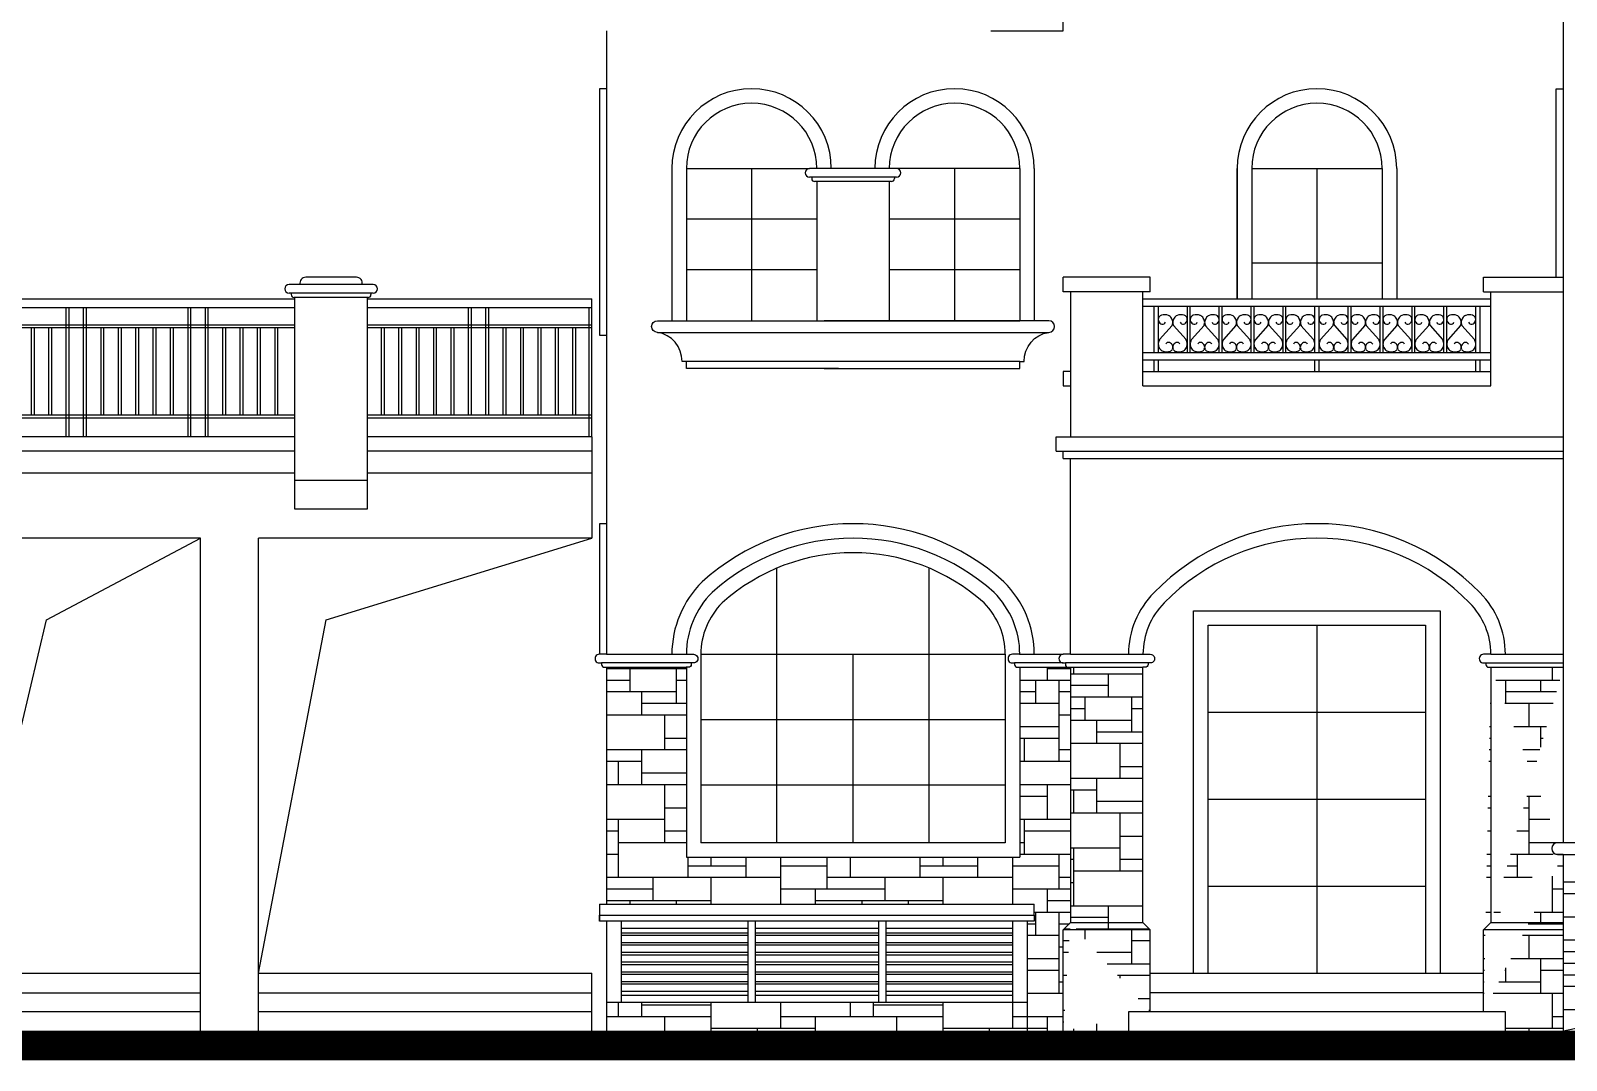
# Model space of a CAD drawing. Extents: x -34815 to 81416, y -425322 to 67478.
# Drawn here: x 39366 to 49959, y -301145 to -294045 of the extents above; entities that cross this region are included whole.
import ezdxf

# ---------------------------------------------------------------- set-up
doc = ezdxf.new("R2010")
doc.units = 0
doc.header["$LTSCALE"] = 1000
doc.header["$MEASUREMENT"] = 0
for name, color, linetype in [('PUB_HATCH', 8, 'Continuous'), ('STAIR', 4, 'Continuous'), ('WINDOW', 4, 'Continuous'), ('填充线', 5, 'Continuous')]:
    doc.layers.add(name, color=color, linetype=linetype)
doc.layers.add('WALL', color=2, linetype='Continuous', lineweight=25)
pattern_1 = [(7e-15, (142459.7, -179004), (0, 1600), [1200, -400]), (7e-15, (142459.7, -178924), (0, 1600), [-480, 480, -240, 400]), (7e-15, (142459.7, -178844), (0, 1600), [-720, 880]), (7e-15, (142459.7, -178764), (0, 1600), [720, -880]), (7e-15, (142459.7, -178684), (0, 1600), [-320, 1280]), (7e-15, (142459.7, -178604), (0, 1600), [560, -400, 480, -160]), (7e-15, (143019.7, -178524), (0, 1600), [1280, -320]), (7e-15, (142379.7, -178444), (0, 1600), [880, -720]), (7e-15, (142139.7, -178364), (0, 1600), [720, -880]), (7e-15, (142459.7, -178284), (0, 1600), [1280, -320]), (7e-15, (142459.7, -178204), (0, 1600), [-640, 400, -240, 320]), (7e-15, (143259.7, -178124), (0, 1600), [960, -640]), (7e-15, (142619.7, -178044), (0, 1600), [640, -320, 240, -400]), (7e-15, (142939.7, -177964), (0, 1600), [640, -240, 400, -320]), (7e-15, (143579.7, -177884), (0, 1600), [960, -640]), (7e-15, (142939.7, -177804), (0, 1600), [640, -960]), (7e-15, (143259.7, -177724), (0, 1600), [720, -880]), (7e-15, (143259.7, -177644), (0, 1600), [-480, 1120]), (7e-15, (142779.7, -177564), (0, 1600), [480, -1120]), (7e-15, (143259.7, -177484), (0, 1600), [1120, -480]), (90, (142459.7, -178364), (-1600, 1e-13), [240, -640, 560, -160]), (90, (142619.7, -178284), (-1600, 1e-13), [400, -240, 160, -800]), (90, (142699.7, -178604), (-1600, 1e-13), [160, -1440]), (90, (142779.7, -178764), (-1600, 1e-13), [160, -960, 240, -240]), (90, (142859.7, -178444), (-1600, 1e-13), [160, -1440]), (90, (142939.7, -179004), (-1600, 1e-13), [240, -720, 400, -240]), (90, (143019.7, -178684), (-1600, 1e-13), [240, -1360]), (90, (143099.7, -178284), (-1600, 1e-13), [240, -80, 160, -1120]), (90, (143179.7, -178924), (-1600, 1e-13), [240, -1360]), (90, (143259.7, -178524), (-1600, 1e-13), [240, -80, 240, -160, 400, -480]), (90, (143419.7, -178524), (-1600, 1e-13), [-1120, 160, -160, 160]), (90, (143499.7, -178284), (-1600, 1e-13), [160, -1440]), (90, (143579.7, -178844), (-1600, 1e-13), [160, -560, 400, -480]), (90, (143659.7, -178604), (-1600, 1e-13), [80, -1040, 240, -240]), (90, (143739.7, -178524), (-1600, 1e-13), [400, -400, 240, -560]), (90, (143819.7, -178124), (-1600, 1e-13), [240, -400, 160, -800]), (90, (143899.7, -178684), (-1600, 1e-13), [160, -1440]), (90, (143979.7, -178524), (-1600, 1e-13), [160, -480, 240, -720])]

# ---------------------------------------------------------------- blocks, each defined once
blk = doc.blocks.new('dstr3y')
for p, q in [((33814, -78443), (33814, -79493)), ((33914, -78443), (33914, -79493)), ((35364, -78443), (34764, -78443)), ((36214, -78443), (36214, -79493)), ((36314, -78443), (36314, -79493)), ((35364, -78503), (34764, -78503)), ((34779, -78503), (34779, -78513)), ((35329, -78533), (34799, -78533)), ((34814, -78533), (34814, -79493)), ((35314, -78533), (35314, -79493)), ((35349, -78503), (35349, -78513)), ((33714, -79493), (36214, -79493)), ((33714, -79573), (36414, -79573)), ((36214, -79773), (33914, -79773))]:
    blk.add_line(p, q)
for points in [[(34964, -79823), (33914, -79823), (33914, -79773), (33884, -79773, 0.374006), (33714, -79573, -1), (33714, -79493), (34964, -79493), (34964, -79493), (34964, -79493)], [(34864, -79823), (36214, -79823), (36214, -79773), (36244, -79773, -0.374006), (36414, -79573, 1), (36414, -79493), (34864, -79493), (34864, -79493), (34864, -79493)]]:
    blk.add_lwpolyline(points, format="xyb")
for centre, radius, start, end in [((34364, -78443), 550, 0, 180), ((35764, -78443), 550, 0, 180), ((34364, -78443), 450, 0, 180), ((35764, -78443), 450, 0, 180), ((34764, -78473), 30, 90, 270), ((35364, -78473), 30, 270, 90), ((34799, -78513), 20, 180, 270), ((35329, -78513), 20, 270, 0)]:
    blk.add_arc(centre, radius, start, end)
at = {"layer": 'WINDOW'}
for p, q in [((33914, -78443), (34764, -78443)), ((34364, -78443), (34364, -79493)), ((36214, -78443), (35364, -78443)), ((35764, -78443), (35764, -79493)), ((34814, -78793), (33914, -78793)), ((36214, -78793), (35314, -78793)), ((34814, -79143), (33914, -79143)), ((36214, -79143), (35314, -79143))]:
    blk.add_line(p, q, dxfattribs=at)
blk = doc.blocks.new('tet5')
for p, q in [((37714, -78443), (37714, -79343)), ((37714, -79343), (37714, -78443)), ((37814, -78443), (37814, -79343)), ((38714, -78443), (38714, -79343)), ((38814, -78443), (38814, -79343))]:
    blk.add_line(p, q)
for radius in [550, 450]:
    blk.add_arc((38264, -78443), radius, 0, 180)
at = {"layer": 'WINDOW'}
for p, q in [((37814, -78443), (38714, -78443)), ((38264, -78443), (38264, -79343)), ((37814, -79093), (38714, -79093))]:
    blk.add_line(p, q, dxfattribs=at)
blk = doc.blocks.new('gytrtewqr')
for p, q in [((33914, -81883), (33914, -83193)), ((36214, -81883), (36214, -83193)), ((33914, -83193), (36214, -83193))]:
    blk.add_line(p, q)
for centre, radius, start, end in [((35064, -82445), 1552, 47.8712, 132.1289), ((35064, -82445), 1452, 47.9561, 132.044), ((34514, -81793), 700, 134.5413, 180), ((35614, -81793), 700, 359.9989, 45.459), ((34514, -81793), 600, 134.738, 180), ((35614, -81793), 600, 359.9989, 45.2623)]:
    blk.add_arc(centre, radius, start, end)
at = {"layer": 'STAIR'}
for p, q in [((34014, -81793), (34014, -83093)), ((36114, -81793), (36114, -83093)), ((36114, -83093), (34014, -83093))]:
    blk.add_line(p, q, dxfattribs=at)
for centre, radius, start, end in [((35064, -82445), 1352, 48.0585, 131.9415), ((34514, -81793), 500, 135, 180), ((35614, -81793), 500, 359.9989, 45.0003)]:
    blk.add_arc(centre, radius, start, end, dxfattribs=at)
at = {"layer": 'WINDOW'}
for p, q in [((34539, -83093), (34539, -81199)), ((35589, -83093), (35589, -81199)), ((34014, -81793), (36114, -81793)), ((35064, -83093), (35064, -81793)), ((34014, -82243), (36114, -82243)), ((34014, -82693), (36114, -82693))]:
    blk.add_line(p, q, dxfattribs=at)
blk = doc.blocks.new('gdt')
for p, q in [((-117338, -123452), (-117338, -124012)), ((-117238, -123452), (-117238, -124012)), ((-116363, -123452), (-116363, -124012)), ((-116313, -123452), (-116313, -124012)), ((-115463, -123452), (-115463, -124012)), ((-115413, -123452), (-115413, -124012)), ((-114538, -123452), (-114538, -124012)), ((-114438, -123452), (-114438, -124012)), ((-117338, -124012), (-117338, -124212)), ((-117338, -124012), (-114438, -124012)), ((-114438, -124012), (-114438, -124212))]:
    blk.add_line(p, q)
at = {"layer": 'WINDOW'}
for p, q in [((-117388, -123336), (-117388, -123452)), ((-117388, -123336), (-114388, -123336)), ((-114388, -123412), (-114388, -123336)), ((-117238, -123501), (-116363, -123501)), ((-116313, -123501), (-115463, -123501)), ((-115413, -123501), (-114538, -123501)), ((-117238, -123533), (-116363, -123533)), ((-117238, -123550), (-116363, -123550)), ((-117238, -123600), (-116363, -123600)), ((-117238, -123617), (-116363, -123617)), ((-116313, -123533), (-115463, -123533)), ((-116313, -123550), (-115463, -123550)), ((-116313, -123600), (-115463, -123600)), ((-116313, -123617), (-115463, -123617)), ((-115413, -123533), (-114538, -123533)), ((-115413, -123550), (-114538, -123550)), ((-115413, -123600), (-114538, -123600)), ((-115413, -123617), (-114538, -123617)), ((-117238, -123667), (-116363, -123667)), ((-117238, -123684), (-116363, -123684)), ((-116313, -123667), (-115463, -123667)), ((-116313, -123684), (-115463, -123684)), ((-115413, -123667), (-114538, -123667)), ((-115413, -123684), (-114538, -123684)), ((-117238, -123734), (-116363, -123734)), ((-117238, -123751), (-116363, -123751)), ((-117238, -123801), (-116363, -123801)), ((-117238, -123818), (-116363, -123818)), ((-116313, -123734), (-115463, -123734)), ((-116313, -123751), (-115463, -123751)), ((-116313, -123801), (-115463, -123801)), ((-116313, -123818), (-115463, -123818)), ((-115413, -123734), (-114538, -123734)), ((-115413, -123751), (-114538, -123751)), ((-115413, -123801), (-114538, -123801)), ((-115413, -123818), (-114538, -123818)), ((-117238, -123868), (-116363, -123868)), ((-117238, -123885), (-116363, -123885)), ((-117238, -123935), (-116363, -123935)), ((-116313, -123868), (-115463, -123868)), ((-116313, -123885), (-115463, -123885)), ((-116313, -123935), (-115463, -123935)), ((-115413, -123868), (-114538, -123868)), ((-115413, -123885), (-114538, -123885)), ((-115413, -123935), (-114538, -123935)), ((-117238, -123962), (-116363, -123962)), ((-116313, -123962), (-115463, -123962)), ((-115413, -123962), (-114538, -123962))]:
    blk.add_line(p, q, dxfattribs=at)
blk.add_lwpolyline([(-117388, -123412), (-114388, -123412), (-114388, -123452), (-117388, -123452)], close=True, dxfattribs=at)
blk = doc.blocks.new('vdsfs')
at = {"layer": '填充线'}
for p, q in [((-579655, -38821), (-580235, -38821)), ((-579770, -38771), (-580120, -38771)), ((-574455, -38821), (-575035, -38821)), ((-574570, -38771), (-574920, -38771)), ((-580195, -38921), (-580895, -38921)), ((-580895, -38981), (-580195, -38981)), ((-580890, -38981), (-580890, -39721)), ((-579655, -38881), (-580235, -38881)), ((-580220, -38881), (-580220, -38891)), ((-579690, -38911), (-580200, -38911)), ((-580195, -40371), (-580195, -38911)), ((-579695, -38911), (-579695, -40371)), ((-579695, -38921), (-574995, -38921)), ((-574995, -38981), (-579695, -38981)), ((-579670, -38881), (-579670, -38891)), ((-579094, -38981), (-579094, -39871)), ((-579074, -38981), (-579074, -39871)), ((-578974, -38981), (-578974, -39871)), ((-578954, -38981), (-578954, -39871)), ((-578234, -38981), (-578234, -39871)), ((-578134, -38981), (-578134, -39871)), ((-578114, -38981), (-578114, -39871)), ((-577414, -38981), (-577414, -39871)), ((-577394, -38981), (-577394, -39871)), ((-577294, -38981), (-577294, -39871)), ((-577274, -38981), (-577274, -39871)), ((-576574, -38981), (-576574, -39871)), ((-576554, -38981), (-576554, -39871)), ((-576454, -38981), (-576454, -39871)), ((-576434, -38981), (-576434, -39871)), ((-575734, -38981), (-575734, -39871)), ((-575714, -38981), (-575714, -39871)), ((-575614, -38981), (-575614, -39871)), ((-575594, -38981), (-575594, -39871)), ((-574455, -38881), (-575035, -38881)), ((-575020, -38881), (-575020, -38891)), ((-574490, -38911), (-575000, -38911)), ((-574995, -40371), (-574995, -38911)), ((-574495, -38911), (-574495, -40371)), ((-574495, -38921), (-572945, -38921)), ((-572945, -38981), (-574495, -38981)), ((-574470, -38881), (-574470, -38891)), ((-573799, -38981), (-573799, -39721)), ((-573779, -38981), (-573779, -39721)), ((-573679, -38981), (-573679, -39721)), ((-573659, -38981), (-573659, -39721)), ((-572965, -39871), (-572965, -38981)), ((-572945, -39871), (-572945, -38921)), ((-580910, -39171), (-580910, -39721)), ((-580895, -39101), (-580195, -39101)), ((-580895, -39121), (-580195, -39121)), ((-580790, -39121), (-580790, -39721)), ((-580770, -39121), (-580770, -39721)), ((-580670, -39121), (-580670, -39721)), ((-580650, -39121), (-580650, -39721)), ((-580550, -39121), (-580550, -39721)), ((-580530, -39121), (-580530, -39721)), ((-580430, -39121), (-580430, -39721)), ((-580410, -39121), (-580410, -39721)), ((-580310, -39121), (-580310, -39721)), ((-580290, -39121), (-580290, -39721)), ((-574995, -39101), (-579695, -39101)), ((-574995, -39121), (-579695, -39121)), ((-579574, -39121), (-579574, -39721)), ((-579554, -39121), (-579554, -39721)), ((-579454, -39121), (-579454, -39721)), ((-579434, -39121), (-579434, -39721)), ((-579334, -39121), (-579334, -39721)), ((-579314, -39121), (-579314, -39721)), ((-579214, -39121), (-579214, -39721)), ((-579194, -39121), (-579194, -39721)), ((-578854, -39121), (-578854, -39721)), ((-578834, -39121), (-578834, -39721)), ((-578734, -39121), (-578734, -39721)), ((-578714, -39121), (-578714, -39721)), ((-578614, -39121), (-578614, -39721)), ((-578594, -39121), (-578594, -39721)), ((-578494, -39121), (-578494, -39721)), ((-578474, -39121), (-578474, -39721)), ((-578374, -39121), (-578374, -39721)), ((-578354, -39121), (-578354, -39721)), ((-578254, -39121), (-578254, -39871)), ((-578014, -39121), (-578014, -39721)), ((-577994, -39121), (-577994, -39721)), ((-577894, -39121), (-577894, -39721)), ((-577874, -39121), (-577874, -39721)), ((-577774, -39121), (-577774, -39721)), ((-577754, -39121), (-577754, -39721)), ((-577654, -39121), (-577654, -39721)), ((-577634, -39121), (-577634, -39721)), ((-577534, -39121), (-577534, -39721)), ((-577514, -39121), (-577514, -39721)), ((-577174, -39121), (-577174, -39721)), ((-577154, -39121), (-577154, -39721)), ((-577054, -39121), (-577054, -39721)), ((-577034, -39121), (-577034, -39721)), ((-576934, -39121), (-576934, -39721)), ((-576914, -39121), (-576914, -39721)), ((-576814, -39121), (-576814, -39721)), ((-576794, -39121), (-576794, -39721)), ((-576694, -39121), (-576694, -39721)), ((-576674, -39121), (-576674, -39721)), ((-576334, -39121), (-576334, -39721)), ((-576314, -39121), (-576314, -39721)), ((-576214, -39121), (-576214, -39721)), ((-576194, -39121), (-576194, -39721)), ((-576094, -39121), (-576094, -39721)), ((-576074, -39121), (-576074, -39721)), ((-575974, -39121), (-575974, -39721)), ((-575954, -39121), (-575954, -39721)), ((-575854, -39121), (-575854, -39721)), ((-575834, -39121), (-575834, -39721)), ((-575494, -39121), (-575494, -39721)), ((-575474, -39121), (-575474, -39721)), ((-575374, -39121), (-575374, -39721)), ((-575354, -39121), (-575354, -39721)), ((-575254, -39121), (-575254, -39721)), ((-575234, -39121), (-575234, -39721)), ((-575134, -39121), (-575134, -39721)), ((-575114, -39121), (-575114, -39721)), ((-572945, -39101), (-574495, -39101)), ((-572945, -39121), (-574495, -39121)), ((-574399, -39121), (-574399, -39721)), ((-574379, -39121), (-574379, -39721)), ((-574279, -39121), (-574279, -39721)), ((-574259, -39121), (-574259, -39721)), ((-574159, -39121), (-574159, -39721)), ((-574139, -39121), (-574139, -39721)), ((-574039, -39121), (-574039, -39721)), ((-574019, -39121), (-574019, -39721)), ((-573919, -39121), (-573919, -39721)), ((-573899, -39121), (-573899, -39721)), ((-573559, -39121), (-573559, -39721)), ((-573539, -39121), (-573539, -39721)), ((-573439, -39121), (-573439, -39721)), ((-573419, -39121), (-573419, -39721)), ((-573319, -39121), (-573319, -39721)), ((-573299, -39121), (-573299, -39721)), ((-573199, -39121), (-573199, -39721)), ((-573179, -39121), (-573179, -39721)), ((-573079, -39121), (-573079, -39721)), ((-573059, -39121), (-573059, -39721)), ((-580195, -39721), (-580945, -39721)), ((-579695, -39721), (-574995, -39721)), ((-574495, -39721), (-572945, -39721)), ((-580195, -39741), (-580945, -39741)), ((-579695, -39741), (-574995, -39741)), ((-574495, -39741), (-572945, -39741)), ((-580195, -39871), (-580945, -39871)), ((-574995, -39871), (-579695, -39871)), ((-572945, -39871), (-574495, -39871)), ((-572945, -39871), (-572945, -40571)), ((-580195, -39971), (-580945, -39971)), ((-574995, -39971), (-579695, -39971)), ((-572945, -39971), (-574495, -39971)), ((-580195, -40171), (-579695, -40171)), ((-574995, -40171), (-574495, -40171)), ((-579695, -40371), (-580195, -40371)), ((-574495, -40371), (-574995, -40371)), ((-579445, -40571), (-580945, -40571)), ((-580781, -41134), (-579445, -40571)), ((-579445, -43971), (-579445, -40571)), ((-579045, -43971), (-579045, -40571)), ((-575645, -40571), (-579045, -40571)), ((-575645, -43971), (-575645, -40571)), ((-575245, -43971), (-575245, -40571)), ((-572945, -40571), (-575245, -40571)), ((-572945, -43971), (-572945, -43571))]:
    blk.add_line(p, q, dxfattribs=at)
for points in [[(-580945, -40121), (-580195, -40121)], [(-579695, -40121), (-574995, -40121)], [(-574495, -40121), (-572945, -40121)], [(-579045, -43571), (-578468, -41134), (-577405, -40571)], [(-577405, -43971), (-577405, -40571), (-577285, -40571), (-577285, -43971)], [(-577285, -43571), (-576708, -41134), (-575645, -40571)], [(-575245, -43571), (-574779, -41134), (-572945, -40571)], [(-580781, -41134), (-580945, -43571)], [(-580945, -43571), (-579445, -43571)], [(-579045, -43571), (-577405, -43571)], [(-577285, -43571), (-575645, -43571)], [(-575245, -43571), (-572945, -43571)], [(-580945, -43705), (-579445, -43705)], [(-579045, -43705), (-577405, -43705)], [(-577285, -43705), (-575645, -43705)], [(-575245, -43705), (-572945, -43705)], [(-579445, -43838), (-580945, -43838)], [(-577405, -43838), (-579045, -43838)], [(-575645, -43838), (-577285, -43838)], [(-572945, -43838), (-575245, -43838)]]:
    blk.add_lwpolyline(points, dxfattribs=at)
for centre, radius, start, end in [((-580235, -38851), 30, 90, 270), ((-580120, -38811), 40, 90, 194.4775), ((-579770, -38811), 40, 345.5225, 90), ((-579655, -38851), 30, 270, 90), ((-575035, -38851), 30, 90, 270), ((-574920, -38811), 40, 90, 194.4775), ((-574570, -38811), 40, 345.5225, 90), ((-574455, -38851), 30, 270, 90), ((-580200, -38891), 20, 180, 270), ((-579690, -38891), 20, 270, 0), ((-575000, -38891), 20, 180, 270), ((-574490, -38891), 20, 270, 0)]:
    blk.add_arc(centre, radius, start, end, dxfattribs=at)

msp = doc.modelspace()

# ---------------------------------------------------------------- hatches: boundary and pattern name
at = {"layer": 'PUB_HATCH'}
h = msp.add_hatch(dxfattribs=at)
h.set_pattern_fill('文化石01', color=256, scale=100, style=0)
h.set_pattern_definition(pattern_1)
h.paths.add_polyline_path([(46539, -298435), (46188, -298435), (46188, -299745), (43888, -299745), (43888, -298435), (43339, -298435), (43339, -300069), (46289, -300069), (46289, -300145), (46289, -300185), (46239, -300185), (46239, -300745), (46239, -300945), (46489, -300945), (46489, -300245), (46539, -300195)])
h = msp.add_hatch(dxfattribs=at)
h.set_pattern_fill('文化石01', color=256, scale=100, style=0)
h.set_pattern_definition([(0, (0, 0), (0, 1600), [1200, -400]), (0, (0, 80), (0, 1600), [-480, 480, -240, 400]), (0, (0, 160), (0, 1600), [-720, 880]), (0, (0, 240), (0, 1600), [720, -880]), (0, (0, 320), (0, 1600), [-320, 1280]), (0, (0, 400), (0, 1600), [560, -400, 480, -160]), (0, (560, 480), (0, 1600), [1280, -320]), (0, (-80, 560), (0, 1600), [880, -720]), (0, (-320, 640), (0, 1600), [720, -880]), (0, (0, 720), (0, 1600), [1280, -320]), (0, (0, 800), (0, 1600), [-640, 400, -240, 320]), (0, (800, 880), (0, 1600), [960, -640]), (0, (160, 960), (0, 1600), [640, -320, 240, -400]), (0, (480, 1040), (0, 1600), [640, -240, 400, -320]), (0, (1120, 1120), (0, 1600), [960, -640]), (0, (480, 1200), (0, 1600), [640, -960]), (0, (800, 1280), (0, 1600), [720, -880]), (0, (800, 1360), (0, 1600), [-480, 1120]), (0, (320, 1440), (0, 1600), [480, -1120]), (0, (800, 1520), (0, 1600), [1120, -480]), (90, (0, 640), (-1600, 1e-13), [240, -640, 560, -160]), (90, (160, 720), (-1600, 1e-13), [400, -240, 160, -800]), (90, (240, 400), (-1600, 1e-13), [160, -1440]), (90, (320, 240), (-1600, 1e-13), [160, -960, 240, -240]), (90, (400, 560), (-1600, 1e-13), [160, -1440]), (90, (480, 0), (-1600, 1e-13), [240, -720, 400, -240]), (90, (560, 320), (-1600, 1e-13), [240, -1360]), (90, (640, 720), (-1600, 1e-13), [240, -80, 160, -1120]), (90, (720, 80), (-1600, 1e-13), [240, -1360]), (90, (800, 480), (-1600, 1e-13), [240, -80, 240, -160, 400, -480]), (90, (960, 480), (-1600, 1e-13), [-1120, 160, -160, 160]), (90, (1040, 720), (-1600, 1e-13), [160, -1440]), (90, (1120, 160), (-1600, 1e-13), [160, -560, 400, -480]), (90, (1200, 400), (-1600, 1e-13), [80, -1040, 240, -240]), (90, (1280, 480), (-1600, 1e-13), [400, -400, 240, -560]), (90, (1360, 880), (-1600, 1e-13), [240, -400, 160, -800]), (90, (1440, 320), (-1600, 1e-13), [160, -1440]), (90, (1520, 480), (-1600, 1e-13), [160, -480, 240, -720])])
edge = h.paths.add_edge_path()
edge.add_line((46939, -300945), (46489, -300945))
edge.add_line((47089, -300811), (46939, -300811))
edge.add_line((46939, -300811), (46939, -300945))
edge.add_line((46539, -298435), (47039, -298435))
edge.add_line((46539, -298435), (46539, -300195))
edge.add_line((47039, -300195), (47039, -298435))
edge.add_line((46489, -300945), (46489, -300245))
edge.add_line((46489, -300245), (46539, -300195))
edge.add_line((47089, -300811), (47089, -300245))
edge.add_line((47089, -300245), (47039, -300195))
h = msp.add_hatch(dxfattribs=at)
h.set_pattern_fill('文化石01', color=256, scale=100, style=0)
h.set_pattern_definition([(7e-15, (150981.8, -179004), (0, 1600), [1200, -400]), (7e-15, (150981.8, -178924), (0, 1600), [-480, 480, -240, 400]), (7e-15, (150981.8, -178844), (0, 1600), [-720, 880]), (7e-15, (150981.8, -178764), (0, 1600), [720, -880]), (7e-15, (150981.8, -178684), (0, 1600), [-320, 1280]), (7e-15, (150981.8, -178604), (0, 1600), [560, -400, 480, -160]), (7e-15, (151541.8, -178524), (0, 1600), [1280, -320]), (7e-15, (150901.8, -178444), (0, 1600), [880, -720]), (7e-15, (150661.8, -178364), (0, 1600), [720, -880]), (7e-15, (150981.8, -178284), (0, 1600), [1280, -320]), (7e-15, (150981.8, -178204), (0, 1600), [-640, 400, -240, 320]), (7e-15, (151781.8, -178124), (0, 1600), [960, -640]), (7e-15, (151141.8, -178044), (0, 1600), [640, -320, 240, -400]), (7e-15, (151461.8, -177964), (0, 1600), [640, -240, 400, -320]), (7e-15, (152101.8, -177884), (0, 1600), [960, -640]), (7e-15, (151461.8, -177804), (0, 1600), [640, -960]), (7e-15, (151781.8, -177724), (0, 1600), [720, -880]), (7e-15, (151781.8, -177644), (0, 1600), [-480, 1120]), (7e-15, (151301.8, -177564), (0, 1600), [480, -1120]), (7e-15, (151781.8, -177484), (0, 1600), [1120, -480]), (90, (150981.8, -178364), (-1600, 1e-13), [240, -640, 560, -160]), (90, (151141.8, -178284), (-1600, 1e-13), [400, -240, 160, -800]), (90, (151221.8, -178604), (-1600, 1e-13), [160, -1440]), (90, (151301.8, -178764), (-1600, 1e-13), [160, -960, 240, -240]), (90, (151381.8, -178444), (-1600, 1e-13), [160, -1440]), (90, (151461.8, -179004), (-1600, 1e-13), [240, -720, 400, -240]), (90, (151541.8, -178684), (-1600, 1e-13), [240, -1360]), (90, (151621.8, -178284), (-1600, 1e-13), [240, -80, 160, -1120]), (90, (151701.8, -178924), (-1600, 1e-13), [240, -1360]), (90, (151781.8, -178524), (-1600, 1e-13), [240, -80, 240, -160, 400, -480]), (90, (151941.8, -178524), (-1600, 1e-13), [-1120, 160, -160, 160]), (90, (152021.8, -178284), (-1600, 1e-13), [160, -1440]), (90, (152101.8, -178844), (-1600, 1e-13), [160, -560, 400, -480]), (90, (152181.8, -178604), (-1600, 1e-13), [80, -1040, 240, -240]), (90, (152261.8, -178524), (-1600, 1e-13), [400, -400, 240, -560]), (90, (152341.8, -178124), (-1600, 1e-13), [240, -400, 160, -800]), (90, (152421.8, -178684), (-1600, 1e-13), [160, -1440]), (90, (152501.8, -178524), (-1600, 1e-13), [160, -480, 240, -720])])
edge = h.paths.add_edge_path()
edge.add_line((49539, -300945), (49939, -300945))
edge.add_line((49539, -300945), (49539, -300811))
edge.add_line((49539, -300811), (49389, -300811))
edge.add_line((49439, -298435), (49939, -298435))
edge.add_line((49939, -299645), (49899, -299645))
edge.add_arc((49899, -299685), 40, 90, 270)
edge.add_line((49899, -299725), (49939, -299725))
edge.add_line((49439, -298435), (49439, -300195))
edge.add_line((49939, -299645), (49939, -298435))
edge.add_line((49939, -300945), (49939, -299725))
edge.add_line((49389, -300811), (49389, -300245))
edge.add_line((49389, -300245), (49439, -300195))
h = msp.add_hatch(dxfattribs=at)
h.set_pattern_fill('文化石01', color=256, scale=100, style=0)
h.set_pattern_definition([(7e-15, (269133.4, -195436), (0, 1600), [1200, -400]), (7e-15, (269133.4, -195356), (0, 1600), [-480, 480, -240, 400]), (7e-15, (269133.4, -195276), (0, 1600), [-720, 880]), (7e-15, (269133.4, -195196), (0, 1600), [720, -880]), (7e-15, (269133.4, -195116), (0, 1600), [-320, 1280]), (7e-15, (269133.4, -195036), (0, 1600), [560, -400, 480, -160]), (7e-15, (269693.4, -194956), (0, 1600), [1280, -320]), (7e-15, (269053.4, -194876), (0, 1600), [880, -720]), (7e-15, (268813.4, -194796), (0, 1600), [720, -880]), (7e-15, (269133.4, -194716), (0, 1600), [1280, -320]), (7e-15, (269133.4, -194636), (0, 1600), [-640, 400, -240, 320]), (7e-15, (269933.4, -194556), (0, 1600), [960, -640]), (7e-15, (269293.4, -194476), (0, 1600), [640, -320, 240, -400]), (7e-15, (269613.4, -194396), (0, 1600), [640, -240, 400, -320]), (7e-15, (270253.4, -194316), (0, 1600), [960, -640]), (7e-15, (269613.4, -194236), (0, 1600), [640, -960]), (7e-15, (269933.4, -194156), (0, 1600), [720, -880]), (7e-15, (269933.4, -194076), (0, 1600), [-480, 1120]), (7e-15, (269453.4, -193996), (0, 1600), [480, -1120]), (7e-15, (269933.4, -193916), (0, 1600), [1120, -480]), (90, (269133.4, -194796), (-1600, 1e-13), [240, -640, 560, -160]), (90, (269293.4, -194716), (-1600, 1e-13), [400, -240, 160, -800]), (90, (269373.4, -195036), (-1600, 1e-13), [160, -1440]), (90, (269453.4, -195196), (-1600, 1e-13), [160, -960, 240, -240]), (90, (269533.4, -194876), (-1600, 1e-13), [160, -1440]), (90, (269613.4, -195436), (-1600, 1e-13), [240, -720, 400, -240]), (90, (269693.4, -195116), (-1600, 1e-13), [240, -1360]), (90, (269773.4, -194716), (-1600, 1e-13), [240, -80, 160, -1120]), (90, (269853.4, -195356), (-1600, 1e-13), [240, -1360]), (90, (269933.4, -194956), (-1600, 1e-13), [240, -80, 240, -160, 400, -480]), (90, (270093.4, -194956), (-1600, 1e-13), [-1120, 160, -160, 160]), (90, (270173.4, -194716), (-1600, 1e-13), [160, -1440]), (90, (270253.4, -195276), (-1600, 1e-13), [160, -560, 400, -480]), (90, (270333.4, -195036), (-1600, 1e-13), [80, -1040, 240, -240]), (90, (270413.4, -194956), (-1600, 1e-13), [400, -400, 240, -560]), (90, (270493.4, -194556), (-1600, 1e-13), [240, -400, 160, -800]), (90, (270573.4, -195116), (-1600, 1e-13), [160, -1440]), (90, (270653.4, -194956), (-1600, 1e-13), [160, -480, 240, -720])])
h.paths.add_polyline_path([(50639, -300795), (50639, -299725), (49939, -299725), (49939, -300945)])
h = msp.add_hatch(dxfattribs=at)
h.set_pattern_fill('文化石01', color=256, scale=100, style=0)
h.set_pattern_definition(pattern_1)
h.paths.add_polyline_path([(46239, -300745), (43339, -300745), (43339, -300945), (46239, -300945)])

# ---------------------------------------------------------------- linework, layer by layer
for p, q in [((46489, -294045), (46489, -292585)), ((43339, -294045), (43339, -298345)), ((45989, -294045), (46489, -294045)), ((47388, -300545), (47388, -298045)), ((47388, -298045), (49088, -298045)), ((49088, -298045), (49088, -300545)), ((47488, -300545), (47488, -298145)), ((47488, -298145), (48988, -298145)), ((48988, -298145), (48988, -300545)), ((43923, -298405), (43304, -298405)), ((43339, -298345), (43888, -298345)), ((46489, -298405), (46153, -298405)), ((46188, -298345), (46489, -298345)), ((43339, -298435), (43339, -300069)), ((43339, -298435), (43888, -298435)), ((46188, -298435), (46524, -298435)), ((47089, -300545), (49389, -300545)), ((47089, -300678), (49389, -300678)), ((50639, -300795), (49939, -300945)), ((20284, -300945), (57969, -300945))]:
    msp.add_line(p, q)
for points in [[(43339, -298345), (43289, -298345, 1.000051), (43289, -298405), (43304, -298405), (43304, -298415, 0.414214), (43324, -298435), (43339, -298435)], [(43888, -298345), (43938, -298345, -1.000051), (43938, -298405), (43923, -298405), (43923, -298415, -0.414214), (43903, -298435), (43888, -298435)], [(46188, -298345), (46138, -298345, 1.000051), (46138, -298405), (46153, -298405), (46153, -298415, 0.414214), (46173, -298435), (46188, -298435)]]:
    msp.add_lwpolyline(points, format="xyb")
msp.add_lwpolyline([(49539, -300945), (49539, -300811), (46939, -300811), (46939, -300945)])
at = {"const_width": 200}
msp.add_lwpolyline([(20284, -301045), (57969, -301045)], dxfattribs=at)
at = {"layer": 'STAIR'}
for p, q in [((47039, -295895), (49439, -295895)), ((47039, -295945), (49439, -295945)), ((47115, -296265), (47115, -295945)), ((47145, -296265), (47145, -295945)), ((47345, -296265), (47345, -295945)), ((47365, -296265), (47365, -295945)), ((47565, -296265), (47565, -295945)), ((47585, -296265), (47585, -295945)), ((47785, -296265), (47785, -295945)), ((47805, -296265), (47805, -295945)), ((48005, -296265), (48005, -295945)), ((48025, -296265), (48025, -295945)), ((48225, -296265), (48225, -295945)), ((48255, -296265), (48255, -295945)), ((48455, -296265), (48455, -295945)), ((48475, -296265), (48475, -295945)), ((48675, -296265), (48675, -295945)), ((48695, -296265), (48695, -295945)), ((48895, -296265), (48895, -295945)), ((48915, -296265), (48915, -295945)), ((49115, -296265), (49115, -295945)), ((49135, -296265), (49135, -295945)), ((49335, -296265), (49335, -295945)), ((49365, -296265), (49365, -295945)), ((47240, -296077), (47154, -296175)), ((47249, -296077), (47336, -296175)), ((47460, -296077), (47374, -296175)), ((47469, -296077), (47556, -296175)), ((47680, -296077), (47594, -296175)), ((47689, -296077), (47776, -296175)), ((47900, -296077), (47814, -296175)), ((47909, -296077), (47996, -296175)), ((48120, -296077), (48034, -296175)), ((48129, -296077), (48216, -296175)), ((48350, -296077), (48264, -296175)), ((48359, -296077), (48446, -296175)), ((48570, -296077), (48484, -296175)), ((48579, -296077), (48666, -296175)), ((48790, -296077), (48704, -296175)), ((48799, -296077), (48886, -296175)), ((49010, -296077), (48924, -296175)), ((49019, -296077), (49106, -296175)), ((49230, -296077), (49144, -296175)), ((49239, -296077), (49326, -296175)), ((47039, -296265), (49439, -296265)), ((47039, -296315), (49439, -296315)), ((47115, -296395), (47115, -296315)), ((47145, -296395), (47145, -296315)), ((48225, -296395), (48225, -296315)), ((48255, -296395), (48255, -296315)), ((49335, -296395), (49335, -296315)), ((49365, -296395), (49365, -296315)), ((47039, -296395), (49439, -296395))]:
    msp.add_line(p, q, dxfattribs=at)
msp.add_lwpolyline([(46539, -296395), (46489, -296395), (46489, -296495), (46539, -296495)], dxfattribs=at)
for centre, radius, start, end in [((47175, -296036), 30.5, 107.5912, 180.0413), ((47179, -296036), 34.3, 179.1494, 227.9186), ((47174, -296041), 27.6, 228.9735, 293.2328), ((47188, -296075), 71.4, 68.0582, 107.7306), ((47173, -296047), 22.1, 302.5723, 337.0916), ((47194, -296051), 47.5, 30.6287, 64.9627), ((47191, -296058), 53.9, 2.3907, 35.3799), ((47181, -296053), 63.6, 337.8541, 357.6567), ((47298, -296058), 53.9, 144.6201, 177.6093), ((47308, -296053), 63.6, 182.3433, 202.1459), ((47295, -296051), 47.5, 115.0373, 149.3713), ((47302, -296075), 71.4, 72.2694, 111.9418), ((47316, -296047), 22.1, 202.9084, 237.4277), ((47315, -296041), 27.6, 246.7672, 311.0265), ((47314, -296036), 30.5, 359.9587, 72.4088), ((47310, -296036), 34.3, 312.0814, 0.8506), ((47395, -296036), 30.5, 107.5912, 180.0413), ((47399, -296036), 34.3, 179.1494, 227.9186), ((47394, -296041), 27.6, 228.9735, 293.2328), ((47408, -296075), 71.4, 68.0582, 107.7306), ((47393, -296047), 22.1, 302.5723, 337.0916), ((47414, -296051), 47.5, 30.6287, 64.9627), ((47411, -296058), 53.9, 2.3907, 35.3799), ((47401, -296053), 63.6, 337.8541, 357.6567), ((47518, -296058), 53.9, 144.6201, 177.6093), ((47528, -296053), 63.6, 182.3433, 202.1459), ((47515, -296051), 47.5, 115.0373, 149.3713), ((47522, -296075), 71.4, 72.2694, 111.9418), ((47536, -296047), 22.1, 202.9084, 237.4277), ((47535, -296041), 27.6, 246.7672, 311.0265), ((47534, -296036), 30.5, 359.9587, 72.4088), ((47530, -296036), 34.3, 312.0814, 0.8506), ((47615, -296036), 30.5, 107.5912, 180.0413), ((47619, -296036), 34.3, 179.1494, 227.9186), ((47614, -296041), 27.6, 228.9735, 293.2328), ((47628, -296075), 71.4, 68.0582, 107.7306), ((47613, -296047), 22.1, 302.5723, 337.0916), ((47634, -296051), 47.5, 30.6287, 64.9627), ((47631, -296058), 53.9, 2.3907, 35.3799), ((47621, -296053), 63.6, 337.8541, 357.6567), ((47738, -296058), 53.9, 144.6201, 177.6093), ((47748, -296053), 63.6, 182.3433, 202.1459), ((47735, -296051), 47.5, 115.0373, 149.3713), ((47742, -296075), 71.4, 72.2694, 111.9418), ((47756, -296047), 22.1, 202.9084, 237.4277), ((47755, -296041), 27.6, 246.7672, 311.0265), ((47754, -296036), 30.5, 359.9587, 72.4088), ((47750, -296036), 34.3, 312.0814, 0.8506), ((47835, -296036), 30.5, 107.5912, 180.0413), ((47839, -296036), 34.3, 179.1494, 227.9186), ((47834, -296041), 27.6, 228.9735, 293.2328), ((47848, -296075), 71.4, 68.0582, 107.7306), ((47833, -296047), 22.1, 302.5723, 337.0916), ((47854, -296051), 47.5, 30.6287, 64.9627), ((47851, -296058), 53.9, 2.3907, 35.3799), ((47841, -296053), 63.6, 337.8541, 357.6567), ((47958, -296058), 53.9, 144.6201, 177.6093), ((47968, -296053), 63.6, 182.3433, 202.1459), ((47955, -296051), 47.5, 115.0373, 149.3713), ((47962, -296075), 71.4, 72.2694, 111.9418), ((47976, -296047), 22.1, 202.9084, 237.4277), ((47975, -296041), 27.6, 246.7672, 311.0265), ((47974, -296036), 30.5, 359.9587, 72.4088), ((47970, -296036), 34.3, 312.0814, 0.8506), ((48055, -296036), 30.5, 107.5912, 180.0413), ((48059, -296036), 34.3, 179.1494, 227.9186), ((48054, -296041), 27.6, 228.9735, 293.2328), ((48068, -296075), 71.4, 68.0582, 107.7306), ((48053, -296047), 22.1, 302.5723, 337.0916), ((48074, -296051), 47.5, 30.6287, 64.9627), ((48071, -296058), 53.9, 2.3907, 35.3799), ((48061, -296053), 63.6, 337.8541, 357.6567), ((48178, -296058), 53.9, 144.6201, 177.6093), ((48188, -296053), 63.6, 182.3433, 202.1459), ((48175, -296051), 47.5, 115.0373, 149.3713), ((48182, -296075), 71.4, 72.2694, 111.9418), ((48196, -296047), 22.1, 202.9084, 237.4277), ((48195, -296041), 27.6, 246.7672, 311.0265), ((48194, -296036), 30.5, 359.9587, 72.4088), ((48190, -296036), 34.3, 312.0814, 0.8506), ((48285, -296036), 30.5, 107.5912, 180.0413), ((48289, -296036), 34.3, 179.1494, 227.9186), ((48284, -296041), 27.6, 228.9735, 293.2328), ((48298, -296075), 71.4, 68.0582, 107.7306), ((48283, -296047), 22.1, 302.5723, 337.0916), ((48304, -296051), 47.5, 30.6287, 64.9627), ((48301, -296058), 53.9, 2.3907, 35.3799), ((48291, -296053), 63.6, 337.8541, 357.6567), ((48408, -296058), 53.9, 144.6201, 177.6093), ((48418, -296053), 63.6, 182.3433, 202.1459), ((48405, -296051), 47.5, 115.0373, 149.3713), ((48412, -296075), 71.4, 72.2694, 111.9418), ((48426, -296047), 22.1, 202.9084, 237.4277), ((48425, -296041), 27.6, 246.7672, 311.0265), ((48424, -296036), 30.5, 359.9587, 72.4088), ((48420, -296036), 34.3, 312.0814, 0.8506), ((48505, -296036), 30.5, 107.5912, 180.0413), ((48509, -296036), 34.3, 179.1494, 227.9186), ((48504, -296041), 27.6, 228.9735, 293.2328), ((48518, -296075), 71.4, 68.0582, 107.7306), ((48503, -296047), 22.1, 302.5723, 337.0916), ((48524, -296051), 47.5, 30.6287, 64.9627), ((48521, -296058), 53.9, 2.3907, 35.3799), ((48511, -296053), 63.6, 337.8541, 357.6567), ((48628, -296058), 53.9, 144.6201, 177.6093), ((48638, -296053), 63.6, 182.3433, 202.1459), ((48625, -296051), 47.5, 115.0373, 149.3713), ((48632, -296075), 71.4, 72.2694, 111.9418), ((48646, -296047), 22.1, 202.9084, 237.4277), ((48645, -296041), 27.6, 246.7672, 311.0265), ((48644, -296036), 30.5, 359.9587, 72.4088), ((48640, -296036), 34.3, 312.0814, 0.8506), ((48725, -296036), 30.5, 107.5912, 180.0413), ((48729, -296036), 34.3, 179.1494, 227.9186), ((48724, -296041), 27.6, 228.9735, 293.2328), ((48738, -296075), 71.4, 68.0582, 107.7306), ((48723, -296047), 22.1, 302.5723, 337.0916), ((48744, -296051), 47.5, 30.6287, 64.9627), ((48741, -296058), 53.9, 2.3907, 35.3799), ((48731, -296053), 63.6, 337.8541, 357.6567), ((48848, -296058), 53.9, 144.6201, 177.6093), ((48858, -296053), 63.6, 182.3433, 202.1459), ((48845, -296051), 47.5, 115.0373, 149.3713), ((48852, -296075), 71.4, 72.2694, 111.9418), ((48866, -296047), 22.1, 202.9084, 237.4277), ((48865, -296041), 27.6, 246.7672, 311.0265), ((48864, -296036), 30.5, 359.9587, 72.4088), ((48860, -296036), 34.3, 312.0814, 0.8506), ((48945, -296036), 30.5, 107.5912, 180.0413), ((48949, -296036), 34.3, 179.1494, 227.9186), ((48944, -296041), 27.6, 228.9735, 293.2328), ((48958, -296075), 71.4, 68.0582, 107.7306), ((48943, -296047), 22.1, 302.5723, 337.0916), ((48964, -296051), 47.5, 30.6287, 64.9627), ((48961, -296058), 53.9, 2.3907, 35.3799), ((48951, -296053), 63.6, 337.8541, 357.6567), ((49068, -296058), 53.9, 144.6201, 177.6093), ((49078, -296053), 63.6, 182.3433, 202.1459), ((49065, -296051), 47.5, 115.0373, 149.3713), ((49072, -296075), 71.4, 72.2694, 111.9418), ((49086, -296047), 22.1, 202.9084, 237.4277), ((49085, -296041), 27.6, 246.7672, 311.0265), ((49084, -296036), 30.5, 359.9587, 72.4088), ((49080, -296036), 34.3, 312.0814, 0.8506), ((49165, -296036), 30.5, 107.5912, 180.0413), ((49169, -296036), 34.3, 179.1494, 227.9186), ((49164, -296041), 27.6, 228.9735, 293.2328), ((49178, -296075), 71.4, 68.0582, 107.7306), ((49163, -296047), 22.1, 302.5723, 337.0916), ((49184, -296051), 47.5, 30.6287, 64.9627), ((49181, -296058), 53.9, 2.3907, 35.3799), ((49171, -296053), 63.6, 337.8541, 357.6567), ((49288, -296058), 53.9, 144.6201, 177.6093), ((49298, -296053), 63.6, 182.3433, 202.1459), ((49285, -296051), 47.5, 115.0373, 149.3713), ((49292, -296075), 71.4, 72.2694, 111.9418), ((49306, -296047), 22.1, 202.9084, 237.4277), ((49305, -296041), 27.6, 246.7672, 311.0265), ((49304, -296036), 30.5, 359.9587, 72.4088), ((49300, -296036), 34.3, 312.0814, 0.8506), ((47385, -296269), 250, 157.7245, 162.4637), ((47104, -296269), 250, 17.5363, 22.2755), ((47605, -296269), 250, 157.7245, 162.4637), ((47324, -296269), 250, 17.5363, 22.2755), ((47825, -296269), 250, 157.7245, 162.4637), ((47544, -296269), 250, 17.5363, 22.2755), ((48045, -296269), 250, 157.7245, 162.4637), ((47764, -296269), 250, 17.5363, 22.2755), ((48265, -296269), 250, 157.7245, 162.4637), ((47984, -296269), 250, 17.5363, 22.2755), ((48495, -296269), 250, 157.7245, 162.4637), ((48214, -296269), 250, 17.5363, 22.2755), ((48715, -296269), 250, 157.7245, 162.4637), ((48434, -296269), 250, 17.5363, 22.2755), ((48935, -296269), 250, 157.7245, 162.4637), ((48654, -296269), 250, 17.5363, 22.2755), ((49155, -296269), 250, 157.7245, 162.4637), ((48874, -296269), 250, 17.5363, 22.2755), ((49375, -296269), 250, 157.7245, 162.4637), ((49094, -296269), 250, 17.5363, 22.2755), ((47189, -296207), 44.7, 163.0358, 197.9124), ((47217, -296195), 75, 200.3291, 225.3589), ((47197, -296207), 52.6, 231.1415, 265.541), ((47202, -296195), 64.7, 261.9975, 291.566), ((47223, -296219), 29.2, 135.5906, 154.9982), ((47215, -296218), 23.7, 72.2887, 125.2111), ((47214, -296225), 30, 18.571, 74.089), ((47214, -296227), 31.6, 292.9819, 335.4734), ((47211, -296227), 33.6, 337.83, 20.8029), ((47278, -296227), 33.6, 159.1971, 202.17), ((47275, -296225), 30, 105.911, 161.429), ((47275, -296227), 31.6, 204.5266, 247.0181), ((47287, -296195), 64.7, 248.434, 278.0025), ((47274, -296218), 23.7, 54.7889, 107.7113), ((47267, -296219), 29.2, 25.0018, 44.4094), ((47292, -296207), 52.6, 274.459, 308.8585), ((47272, -296195), 75, 314.6411, 339.6709), ((47300, -296207), 44.7, 342.0876, 16.9642), ((47409, -296207), 44.7, 163.0358, 197.9124), ((47437, -296195), 75, 200.3291, 225.3589), ((47417, -296207), 52.6, 231.1415, 265.541), ((47422, -296195), 64.7, 261.9975, 291.566), ((47443, -296219), 29.2, 135.5906, 154.9982), ((47435, -296218), 23.7, 72.2887, 125.2111), ((47434, -296225), 30, 18.571, 74.089), ((47434, -296227), 31.6, 292.9819, 335.4734), ((47431, -296227), 33.6, 337.83, 20.8029), ((47498, -296227), 33.6, 159.1971, 202.17), ((47495, -296225), 30, 105.911, 161.429), ((47495, -296227), 31.6, 204.5266, 247.0181), ((47507, -296195), 64.7, 248.434, 278.0025), ((47494, -296218), 23.7, 54.7889, 107.7113), ((47487, -296219), 29.2, 25.0018, 44.4094), ((47512, -296207), 52.6, 274.459, 308.8585), ((47492, -296195), 75, 314.6411, 339.6709), ((47520, -296207), 44.7, 342.0876, 16.9642), ((47629, -296207), 44.7, 163.0358, 197.9124), ((47657, -296195), 75, 200.3291, 225.3589), ((47637, -296207), 52.6, 231.1415, 265.541), ((47642, -296195), 64.7, 261.9975, 291.566), ((47663, -296219), 29.2, 135.5906, 154.9982), ((47655, -296218), 23.7, 72.2887, 125.2111), ((47654, -296225), 30, 18.571, 74.089), ((47654, -296227), 31.6, 292.9819, 335.4734), ((47651, -296227), 33.6, 337.83, 20.8029), ((47718, -296227), 33.6, 159.1971, 202.17), ((47715, -296225), 30, 105.911, 161.429), ((47715, -296227), 31.6, 204.5266, 247.0181), ((47727, -296195), 64.7, 248.434, 278.0025), ((47714, -296218), 23.7, 54.7889, 107.7113), ((47707, -296219), 29.2, 25.0018, 44.4094), ((47732, -296207), 52.6, 274.459, 308.8585), ((47712, -296195), 75, 314.6411, 339.6709), ((47740, -296207), 44.7, 342.0876, 16.9642), ((47849, -296207), 44.7, 163.0358, 197.9124), ((47877, -296195), 75, 200.3291, 225.3589), ((47857, -296207), 52.6, 231.1415, 265.541), ((47862, -296195), 64.7, 261.9975, 291.566), ((47883, -296219), 29.2, 135.5906, 154.9982), ((47875, -296218), 23.7, 72.2887, 125.2111), ((47874, -296225), 30, 18.571, 74.089), ((47874, -296227), 31.6, 292.9819, 335.4734), ((47871, -296227), 33.6, 337.83, 20.8029), ((47938, -296227), 33.6, 159.1971, 202.17), ((47935, -296225), 30, 105.911, 161.429), ((47935, -296227), 31.6, 204.5266, 247.0181), ((47947, -296195), 64.7, 248.434, 278.0025), ((47934, -296218), 23.7, 54.7889, 107.7113), ((47927, -296219), 29.2, 25.0018, 44.4094), ((47952, -296207), 52.6, 274.459, 308.8585), ((47932, -296195), 75, 314.6411, 339.6709), ((47960, -296207), 44.7, 342.0876, 16.9642), ((48069, -296207), 44.7, 163.0358, 197.9124), ((48097, -296195), 75, 200.3291, 225.3589), ((48077, -296207), 52.6, 231.1415, 265.541), ((48082, -296195), 64.7, 261.9975, 291.566), ((48103, -296219), 29.2, 135.5906, 154.9982), ((48095, -296218), 23.7, 72.2887, 125.2111), ((48094, -296225), 30, 18.571, 74.089), ((48094, -296227), 31.6, 292.9819, 335.4734), ((48091, -296227), 33.6, 337.83, 20.8029), ((48158, -296227), 33.6, 159.1971, 202.17), ((48155, -296225), 30, 105.911, 161.429), ((48155, -296227), 31.6, 204.5266, 247.0181), ((48167, -296195), 64.7, 248.434, 278.0025), ((48154, -296218), 23.7, 54.7889, 107.7113), ((48147, -296219), 29.2, 25.0018, 44.4094), ((48172, -296207), 52.6, 274.459, 308.8585), ((48152, -296195), 75, 314.6411, 339.6709), ((48180, -296207), 44.7, 342.0876, 16.9642), ((48299, -296207), 44.7, 163.0358, 197.9124), ((48327, -296195), 75, 200.3291, 225.3589), ((48307, -296207), 52.6, 231.1415, 265.541), ((48312, -296195), 64.7, 261.9975, 291.566), ((48333, -296219), 29.2, 135.5906, 154.9982), ((48325, -296218), 23.7, 72.2887, 125.2111), ((48324, -296225), 30, 18.571, 74.089), ((48324, -296227), 31.6, 292.9819, 335.4734), ((48321, -296227), 33.6, 337.83, 20.8029), ((48388, -296227), 33.6, 159.1971, 202.17), ((48385, -296225), 30, 105.911, 161.429), ((48385, -296227), 31.6, 204.5266, 247.0181), ((48397, -296195), 64.7, 248.434, 278.0025), ((48384, -296218), 23.7, 54.7889, 107.7113), ((48377, -296219), 29.2, 25.0018, 44.4094), ((48402, -296207), 52.6, 274.459, 308.8585), ((48382, -296195), 75, 314.6411, 339.6709), ((48410, -296207), 44.7, 342.0876, 16.9642), ((48519, -296207), 44.7, 163.0358, 197.9124), ((48547, -296195), 75, 200.3291, 225.3589), ((48527, -296207), 52.6, 231.1415, 265.541), ((48532, -296195), 64.7, 261.9975, 291.566), ((48553, -296219), 29.2, 135.5906, 154.9982), ((48545, -296218), 23.7, 72.2887, 125.2111), ((48544, -296225), 30, 18.571, 74.089), ((48544, -296227), 31.6, 292.9819, 335.4734), ((48541, -296227), 33.6, 337.83, 20.8029), ((48608, -296227), 33.6, 159.1971, 202.17), ((48605, -296225), 30, 105.911, 161.429), ((48605, -296227), 31.6, 204.5266, 247.0181), ((48617, -296195), 64.7, 248.434, 278.0025), ((48604, -296218), 23.7, 54.7889, 107.7113), ((48597, -296219), 29.2, 25.0018, 44.4094), ((48622, -296207), 52.6, 274.459, 308.8585), ((48602, -296195), 75, 314.6411, 339.6709), ((48630, -296207), 44.7, 342.0876, 16.9642), ((48739, -296207), 44.7, 163.0358, 197.9124), ((48767, -296195), 75, 200.3291, 225.3589), ((48747, -296207), 52.6, 231.1415, 265.541), ((48752, -296195), 64.7, 261.9975, 291.566), ((48773, -296219), 29.2, 135.5906, 154.9982), ((48765, -296218), 23.7, 72.2887, 125.2111), ((48764, -296225), 30, 18.571, 74.089), ((48764, -296227), 31.6, 292.9819, 335.4734), ((48761, -296227), 33.6, 337.83, 20.8029), ((48828, -296227), 33.6, 159.1971, 202.17), ((48825, -296225), 30, 105.911, 161.429), ((48825, -296227), 31.6, 204.5266, 247.0181), ((48837, -296195), 64.7, 248.434, 278.0025), ((48824, -296218), 23.7, 54.7889, 107.7113), ((48817, -296219), 29.2, 25.0018, 44.4094), ((48842, -296207), 52.6, 274.459, 308.8585), ((48822, -296195), 75, 314.6411, 339.6709), ((48850, -296207), 44.7, 342.0876, 16.9642), ((48959, -296207), 44.7, 163.0358, 197.9124), ((48987, -296195), 75, 200.3291, 225.3589), ((48967, -296207), 52.6, 231.1415, 265.541), ((48972, -296195), 64.7, 261.9975, 291.566), ((48993, -296219), 29.2, 135.5906, 154.9982), ((48985, -296218), 23.7, 72.2887, 125.2111), ((48984, -296225), 30, 18.571, 74.089), ((48984, -296227), 31.6, 292.9819, 335.4734), ((48981, -296227), 33.6, 337.83, 20.8029), ((49048, -296227), 33.6, 159.1971, 202.17), ((49045, -296225), 30, 105.911, 161.429), ((49045, -296227), 31.6, 204.5266, 247.0181), ((49057, -296195), 64.7, 248.434, 278.0025), ((49044, -296218), 23.7, 54.7889, 107.7113), ((49037, -296219), 29.2, 25.0018, 44.4094), ((49062, -296207), 52.6, 274.459, 308.8585), ((49042, -296195), 75, 314.6411, 339.6709), ((49070, -296207), 44.7, 342.0876, 16.9642), ((49179, -296207), 44.7, 163.0358, 197.9124), ((49207, -296195), 75, 200.3291, 225.3589), ((49187, -296207), 52.6, 231.1415, 265.541), ((49192, -296195), 64.7, 261.9975, 291.566), ((49213, -296219), 29.2, 135.5906, 154.9982), ((49205, -296218), 23.7, 72.2887, 125.2111), ((49204, -296225), 30, 18.571, 74.089), ((49204, -296227), 31.6, 292.9819, 335.4734), ((49201, -296227), 33.6, 337.83, 20.8029), ((49268, -296227), 33.6, 159.1971, 202.17), ((49265, -296225), 30, 105.911, 161.429), ((49265, -296227), 31.6, 204.5266, 247.0181), ((49277, -296195), 64.7, 248.434, 278.0025), ((49264, -296218), 23.7, 54.7889, 107.7113), ((49257, -296219), 29.2, 25.0018, 44.4094), ((49282, -296207), 52.6, 274.459, 308.8585), ((49262, -296195), 75, 314.6411, 339.6709), ((49290, -296207), 44.7, 342.0876, 16.9642)]:
    msp.add_arc(centre, radius, start, end, dxfattribs=at)
at = {"layer": 'WALL'}
for p, q in [((49939, -299645), (49939, -290448)), ((47089, -295745), (46489, -295745)), ((46489, -295845), (46489, -295745)), ((47089, -295845), (47089, -295745)), ((49389, -295745), (49939, -295745)), ((49389, -295845), (49389, -295745)), ((47089, -295845), (46489, -295845)), ((46539, -295845), (46539, -296845)), ((47039, -296495), (47039, -295845)), ((49389, -295845), (49939, -295845)), ((49439, -296495), (49439, -295845)), ((47039, -296395), (49439, -296395)), ((47039, -296495), (49439, -296495)), ((46439, -296845), (49939, -296845)), ((46439, -296945), (46439, -296845)), ((46439, -296945), (49939, -296945)), ((46489, -296995), (46489, -296945)), ((46489, -296995), (49939, -296995)), ((46539, -298345), (46539, -296995)), ((47074, -298405), (46504, -298405)), ((46539, -298345), (47039, -298345)), ((49404, -298405), (49939, -298405)), ((49439, -298345), (49939, -298345)), ((46539, -298435), (46539, -300195)), ((46539, -298435), (47039, -298435)), ((47039, -300195), (47039, -298435)), ((49439, -298435), (49439, -300195)), ((49439, -298435), (49939, -298435)), ((50639, -299645), (49939, -299645)), ((49939, -300945), (49939, -299725)), ((49939, -299725), (50639, -299725)), ((46489, -300245), (46539, -300195)), ((46539, -300195), (47039, -300195)), ((47089, -300245), (47039, -300195)), ((49389, -300245), (49439, -300195)), ((49439, -300195), (49939, -300195)), ((47089, -300245), (46489, -300245)), ((46489, -300945), (46489, -300245)), ((47089, -300811), (47089, -300245)), ((49939, -300245), (49389, -300245)), ((49389, -300811), (49389, -300245))]:
    msp.add_line(p, q, dxfattribs=at)
for points in [[(49539, -298345, 0.198551), (49364, -297921, 0.423436), (47114, -297921, 0.198551), (46939, -298345, 0.198551)], [(49439, -298345, 0.198912), (49292, -297991, 0.423732), (47185, -297991, 0.198912), (47039, -298345)], [(46539, -298345), (46489, -298345, 1.000051), (46489, -298405), (46504, -298405), (46504, -298415, 0.414214), (46524, -298435), (46539, -298435)], [(47039, -298345), (47089, -298345, -1.000051), (47089, -298405), (47074, -298405), (47074, -298415, -0.414214), (47054, -298435), (47039, -298435)], [(49439, -298345), (49389, -298345, 1.000051), (49389, -298405), (49404, -298405), (49404, -298415, 0.414214), (49424, -298435), (49439, -298435)], [(49939, -299645), (49899, -299645, 1), (49899, -299725), (49939, -299725)]]:
    msp.add_lwpolyline(points, format="xyb", dxfattribs=at)
at = {"layer": 'WINDOW'}
for p, q in [((48238, -298145), (48239, -300545)), ((47488, -298745), (48988, -298745)), ((47488, -299345), (48988, -299345)), ((47488, -299945), (48988, -299945))]:
    msp.add_line(p, q, dxfattribs=at)
for points in [[(43339, -294445), (43289, -294445), (43289, -296145)], [(49889, -295745), (49889, -294445), (49939, -294445)], [(43289, -296145), (43289, -296145), (43339, -296145)], [(43339, -297445), (43289, -297445), (43289, -298345)]]:
    msp.add_lwpolyline(points, dxfattribs=at)

# ---------------------------------------------------------------- block references
for name, p in [('dstr3y', (9975, -216552)), ('tet5', (9975, -216552)), ('vdsfs', (616183, -256974)), ('gytrtewqr', (9975, -216552)), ('gdt', (160677, -176733))]:
    msp.add_blockref(name, p)

doc.saveas('drawing.dxf')
